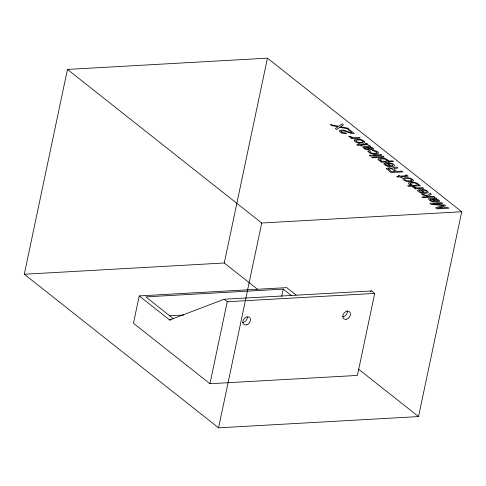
<?xml version="1.0" encoding="UTF-8"?>
<svg xmlns="http://www.w3.org/2000/svg" width="486" height="486" viewBox="0 0 486 486"><rect width="100%" height="100%" fill="white"/><g stroke="black" fill="none" stroke-linecap="round" stroke-linejoin="round"><path stroke-width="0.73" d="M24.3 274.244L67.463 69.419L267.44 58.162L461.7 211.756L418.537 416.581L218.56 427.838L24.3 274.244L224.277 262.987L257.544 289.291M139.233 295.919L133.474 323.257L209.952 383.727L357.417 375.429L374.7 293.423L371.577 290.95L224.113 299.248L169.669 319.982L139.233 295.919L286.697 287.621L296.059 295.026M224.277 262.987L267.44 58.162M209.952 383.727L227.235 301.721L224.113 299.248M218.56 427.838L261.723 223.013L67.463 69.419M281.716 296.46L283.259 289.134L145.794 296.873L173.49 318.773M370.162 291.491L371.577 290.95M261.723 223.013L461.7 211.756M227.235 301.721L374.7 293.423M169.42 315.803L183.769 314.995M169.669 319.982L171.096 319.903M283.259 289.134L291.509 295.658M358.534 369.141L418.537 416.581M347.192 310.554A4.502 3.372 -51.7 0 1 342.648 316.89M247.38 317.151A4.502 3.372 -51.7 0 1 242.672 322.516M386.649 168.356L386.978 169.25L391.066 172.566L402.894 171.904L401.892 171.108L396.819 171.394L394.067 169.171L393.885 168.685L394.389 168.423L397.985 168.022L396.758 167.05L392.791 167.7L392.269 168.423L389.438 167.761L386.649 168.356M341.008 131.147L341.421 131.973L342.49 132.581L345.722 133L346.646 133.729C344.064 133.784 340.479 133.413 339.21 130.837L339.356 130.558C343.523 128.486 347.703 132.514 351.882 132.727L347.946 129.616L349.319 129.543L354.258 133.45C349.58 134.324 345.479 129.792 341.008 131.147M367.951 151.189C369.755 154.39 375.708 155.004 378.624 153.09L377.974 151.99L376.31 151.049A3.554 1.3 11.9 0 0 374.123 150.484L372.373 150.356L376.954 152.276A2.138 0.784 11.9 0 1 376.857 152.902C374.548 153.54 371.438 153.704 369.603 151.887L370.581 151.201L369.7 150.508L367.951 151.189M383.983 163.63L383.958 164.031C386.242 166.905 391.242 167.421 394.438 165.951L394.577 165.629C393.715 163.381 390.586 163.01 388.454 162.774L389.341 163.478C391.078 163.083 395.197 165.823 391.181 165.902L387.233 162.78L384.736 163.102L383.983 163.63M417.747 190.33L417.729 190.731C420.013 193.598 425.007 194.114 428.202 192.644L428.348 192.328C427.48 190.081 424.351 189.71 422.219 189.473L423.112 190.178C424.849 189.783 428.962 192.523 424.946 192.602L421.004 189.479L418.501 189.801L417.747 190.33M363.346 141.614L362.392 142.319L358.401 142.307A2.369 0.869 11.9 0 1 356.627 141.712L355.758 140.509C358.073 139.64 361.596 139.555 363.346 141.614M411.994 180.081L411.041 180.786L407.049 180.774A2.369 0.869 11.9 0 1 405.275 180.178L404.407 178.976C406.721 178.101 410.245 178.022 411.994 180.081M388.448 168.891L391.443 171.698L395.483 171.473L391.607 168.788L388.448 168.891M410.081 183.556C411.259 185.828 415.19 185.579 417.334 184.85L417.383 184.285C415.494 182.596 412.25 182.554 410.081 183.556M369.117 146.055L363.297 146.541L362.617 147.045L364.506 148.898L368.503 149.785L367.659 149.117L365.581 148.716L364.36 147.811L364.403 147.258C367.495 146.833 369.688 150.703 373.005 149.743C375.593 148.777 371.11 146.918 369.992 146.857L370.636 146.693L370.49 146.122L368.649 145.697L369.117 146.055M434.934 198.094L429.114 198.58L428.433 199.084L430.323 200.937L434.326 201.83L433.482 201.161L431.398 200.754L430.183 199.849L430.219 199.303C433.312 198.877 435.505 202.741 438.828 201.781C441.41 200.815 436.932 198.956 435.814 198.902L436.458 198.731L436.307 198.167L434.472 197.741L434.934 198.094M385.526 164.068L386.71 165.355L390.003 165.945L387.014 163.582L385.526 164.068M419.29 190.767L420.481 192.049L423.774 192.644L420.779 190.281L419.29 190.767M354.239 140.004L354.458 141.061L355.521 141.894A4.277 1.567 11.9 0 0 358.03 142.854L363.103 143.115L364.391 142.769L364.895 141.845C362.422 139.057 357.483 138.474 354.239 140.004M402.888 178.471L403.107 179.528L404.17 180.361A4.277 1.567 11.9 0 0 406.679 181.321L411.751 181.582L413.039 181.229L413.543 180.312C411.071 177.524 406.138 176.94 402.888 178.471M418.804 184.656L418.446 185.13L419.546 185.069L420.378 185.731L408.513 186.399L407.633 185.701L411.928 185.458L409.048 184.261L408.416 183.526L408.526 182.912C411.678 181.6 416.04 181.983 418.695 184.261L418.804 184.656M378.23 158.934L378.096 159.536L378.661 160.222L381.723 161.461L380.581 161.528L381.461 162.227L393.478 161.546L392.579 160.83L388.174 161.079L388.466 160.611C386.261 157.774 381.334 157.652 378.23 158.934M387.178 160.587L387.05 160.836C384.778 161.613 381.692 161.65 379.797 159.967L379.864 159.42C382.124 158.709 385.623 158.485 387.178 160.587M366.298 143.99L360.26 144.494L359.397 143.813L358.218 143.88L359.075 144.561L356.669 144.694L357.587 145.417L359.992 145.284L360.721 145.861L361.906 145.794L361.177 145.217L368.096 144.518L366.839 143.394L365.697 143.461L366.298 143.99M406.363 175.665L400.324 176.169L399.462 175.489L398.277 175.555L399.14 176.236L396.728 176.369L397.645 177.092L400.051 176.959L400.78 177.536L401.965 177.469L401.236 176.892L408.155 176.193L406.904 175.069L405.755 175.136L406.363 175.665M372.24 148.765L370.308 148.923L366.796 147.076L369.974 147.258L372.24 148.765M438.056 200.809L436.13 200.961L432.613 199.12L435.79 199.296L438.056 200.809M339.939 127.259L336.652 129.543L335.401 128.553L338.037 126.81L331.64 125.582L330.45 124.641L338.693 126.275L342.156 123.881L343.402 124.859L340.528 126.712L347.435 128.055L348.644 129.009L339.939 127.259M430.171 193.471L426.951 195.494L421.66 194.048L422.82 194.959L428.804 196.593L421.939 196.976L422.808 197.662L434.636 197L433.767 196.314L430.529 196.496L428.658 195.955L431.325 194.382L430.171 193.471M443.439 205.511L435.565 207.753L436.993 208.883L448.821 208.215L447.867 207.461L437.916 208.044L445.771 205.803L444.781 205.019L432.698 203.92L442.697 203.373L441.744 202.619L429.916 203.288L431.337 204.406L443.439 205.511M350.315 136.469L348.784 136.554L352.192 137.854L350.698 137.939L351.56 138.619L360.181 138.133L359.276 137.417L353.358 137.672L350.315 136.469M370.854 155.192L369.208 155.289L370.132 156.012L371.772 155.921L370.854 155.192M381.036 154.621L372.452 155.107L373.376 155.83L381.96 155.35L381.036 154.621M383.314 156.425L371.486 157.087L372.391 157.804L384.219 157.136L383.314 156.425M413.847 186.703L412.316 186.788L415.718 188.088L414.23 188.167L415.093 188.847L423.713 188.368L422.808 187.651L416.891 187.906L413.847 186.703M346.767 319.162A4.502 3.372 -51.7 0 0 349.896 312.212A4.502 3.372 -51.7 0 0 343.238 314.399A4.502 3.372 -51.7 0 0 346.767 319.162M246.791 324.788A4.502 3.372 -51.7 0 0 249.919 317.838A4.502 3.372 -51.7 0 0 243.261 320.025A4.502 3.372 -51.7 0 0 246.791 324.788"/></g></svg>
